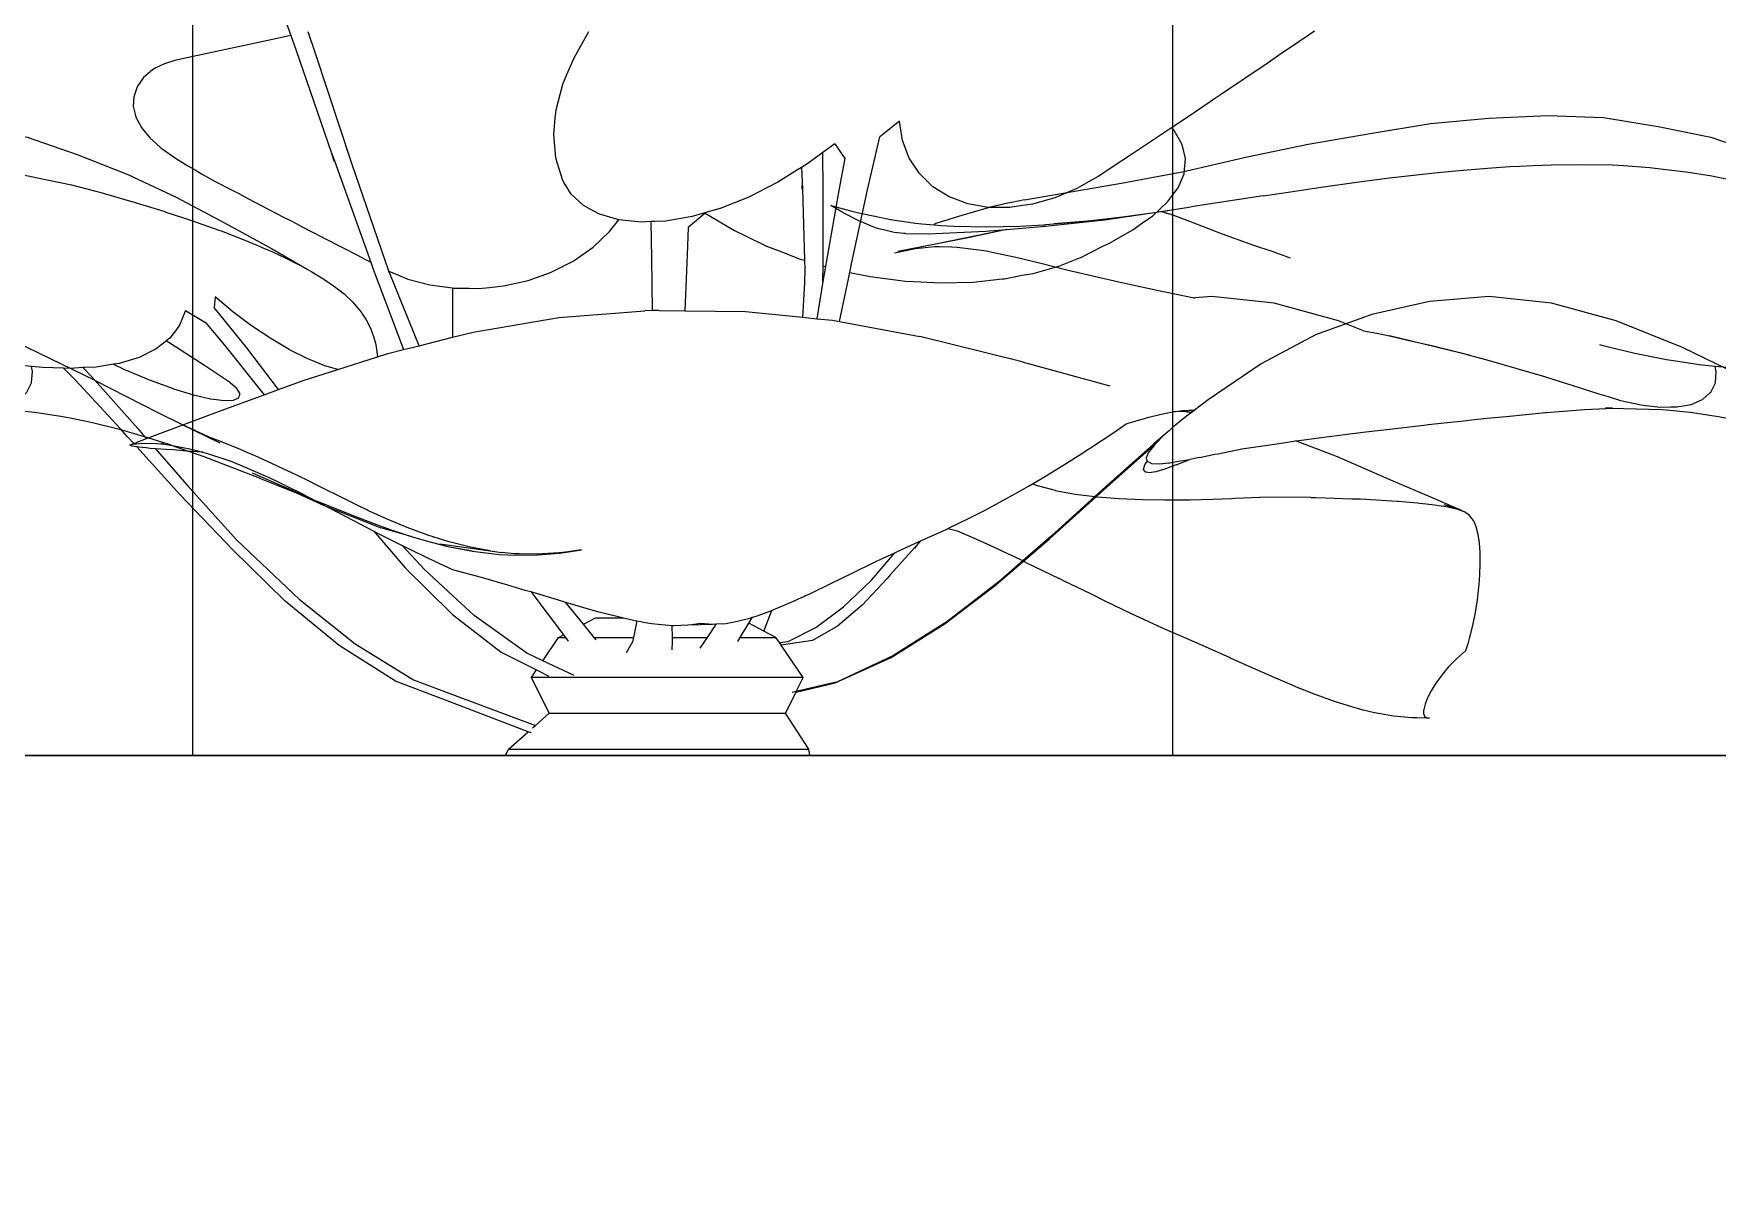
# Model space of a CAD drawing. Header units: inches. Extents: x 249 to 1192, y -18 to 440.
# Drawn here: x 628.081 to 628.596, y 185.73 to 186.083 of the extents above; entities that cross this region are included whole.
import ezdxf

# ---------------------------------------------------------------- set-up
doc = ezdxf.new("R2010")
doc.units = ezdxf.units.IN
doc.header["$MEASUREMENT"] = 0
for name, color, linetype, lineweight in [('BALOK', 3, 'Continuous', 20), ('DINDING', 6, 'Continuous', 0), ('VEGETASI', 60, 'Continuous', 0)]:
    doc.layers.add(name, color=color, linetype=linetype, lineweight=lineweight)
doc.layers.add('KOLOM', color=5, linetype='Continuous')

# ---------------------------------------------------------------- blocks, each defined once
blk = doc.blocks.new('tanaman')
for p, q in [((585.52154, 360.07924), (585.5113, 360.05032)), ((585.19809, 360.05162), (585.20513, 360.04684)), ((585.42461, 360.04355), (585.42006, 360.05159)), ((585.50374, 360.04479), (585.50598, 360.05149)), ((585.5113, 360.05032), (585.50968, 360.04575)), ((585.5113, 360.05032), (585.51686, 360.04908)), ((585.51686, 360.04908), (585.54546, 360.043)), ((585.20513, 360.04684), (585.20839, 360.04468)), ((585.20839, 360.04468), (585.21228, 360.04201)), ((585.42685, 360.03837), (585.42461, 360.04355)), ((585.49266, 360.01114), (585.50374, 360.04479)), ((585.50968, 360.04575), (585.49891, 360.01469)), ((585.21228, 360.04201), (585.22684, 360.03219)), ((585.42803, 360.03543), (585.42685, 360.03837)), ((585.54546, 360.043), (585.54676, 360.04269)), ((585.54676, 360.04269), (585.54992, 360.0417)), ((585.54992, 360.0417), (585.55255, 360.04044)), ((585.55255, 360.04044), (585.55356, 360.03986)), ((585.55356, 360.03986), (585.55636, 360.03748)), ((585.43011, 360.02757), (585.42803, 360.03543)), ((585.55636, 360.03748), (585.55819, 360.03479)), ((585.55819, 360.03479), (585.5583, 360.03461)), ((585.5583, 360.03461), (585.55935, 360.03157)), ((585.22684, 360.03219), (585.22929, 360.03058)), ((585.22929, 360.03058), (585.23002, 360.03009)), ((585.23002, 360.03009), (585.23423, 360.02722)), ((585.55945, 360.02834), (585.55893, 360.0263)), ((585.55935, 360.03157), (585.55949, 360.02847)), ((585.55949, 360.02847), (585.55945, 360.02834)), ((585.23423, 360.02722), (585.24168, 360.02222)), ((585.32415, 360.01826), (585.32507, 360.02412)), ((585.32507, 360.02412), (585.33103, 360.01935)), ((585.4304, 360.025), (585.43011, 360.02757)), ((585.43052, 360.02383), (585.4304, 360.025)), ((585.43084, 360.02004), (585.43052, 360.02383)), ((585.5587, 360.02534), (585.55701, 360.02219)), ((585.55893, 360.0263), (585.5587, 360.02534)), ((585.62479, 360.0252), (585.60808, 360.02251)), ((585.64188, 360.02582), (585.62479, 360.0252)), ((585.65988, 360.025), (585.64188, 360.02582)), ((585.67776, 360.02346), (585.65988, 360.025)), ((585.69622, 360.02034), (585.67776, 360.02346)), ((585.23856, 360.01694), (585.24101, 360.02125)), ((585.24101, 360.02125), (585.24112, 360.02138)), ((585.24112, 360.02138), (585.24182, 360.02212)), ((585.24168, 360.02222), (585.24182, 360.02212)), ((585.24182, 360.02212), (585.24918, 360.01721)), ((585.32209, 360.01285), (585.32415, 360.01826)), ((585.3349, 360.00307), (585.33103, 360.01935)), ((585.4302, 360.01289), (585.43084, 360.02004)), ((585.55442, 360.01904), (585.55237, 360.01724)), ((585.55677, 360.02191), (585.55442, 360.01904)), ((585.55701, 360.02219), (585.55677, 360.02191)), ((585.59197, 360.01924), (585.57662, 360.01391)), ((585.60808, 360.02251), (585.59197, 360.01924)), ((585.71513, 360.01705), (585.69622, 360.02034)), ((585.23753, 360.01257), (585.23765, 360.01313)), ((585.23793, 360.00817), (585.23753, 360.01257)), ((585.23765, 360.01313), (585.23804, 360.01486)), ((585.23804, 360.01486), (585.23856, 360.01694)), ((585.24918, 360.01721), (585.25381, 360.01418)), ((585.25381, 360.01418), (585.25673, 360.01221)), ((585.31895, 360.00807), (585.32209, 360.01285)), ((585.34485, 360.01723), (585.34177, 360.01268)), ((585.34177, 360.01268), (585.34354, 360.00353)), ((585.34485, 360.01723), (585.34856, 360.01451)), ((585.34837, 360.00301), (585.34856, 360.01451)), ((585.34856, 360.01451), (585.35344, 360.01094)), ((585.42978, 360.01143), (585.4302, 360.01289)), ((585.49891, 360.01469), (585.49796, 360.01196)), ((585.49891, 360.01469), (585.49816, 360.01199)), ((585.54659, 360.01281), (585.54279, 360.01045)), ((585.55033, 360.0155), (585.54659, 360.01281)), ((585.55094, 360.01591), (585.55033, 360.0155)), ((585.55237, 360.01724), (585.55094, 360.01591)), ((585.57662, 360.01391), (585.56114, 360.00784)), ((585.73386, 360.0132), (585.71513, 360.01705)), ((585.75319, 360.00877), (585.73386, 360.0132)), ((585.238, 360.00801), (585.23793, 360.00817)), ((585.23977, 360.00377), (585.238, 360.00801)), ((585.25673, 360.01221), (585.26433, 360.00724)), ((585.31483, 360.00406), (585.31895, 360.00807)), ((585.35344, 360.01094), (585.35502, 360.00997)), ((585.35502, 360.00997), (585.35482, 360.0057)), ((585.35502, 360.00997), (585.3563, 360.00919)), ((585.3563, 360.00919), (585.36224, 360.00546)), ((585.42807, 360.00597), (585.42978, 360.01143)), ((585.48126, 359.9782), (585.49266, 360.01114)), ((585.49796, 360.01196), (585.4877, 359.98353)), ((585.49816, 360.01199), (585.49796, 360.01196)), ((585.53866, 360.00804), (585.53422, 360.00559)), ((585.54024, 360.00899), (585.53866, 360.00804)), ((585.54279, 360.01045), (585.54024, 360.00899)), ((585.56114, 360.00784), (585.54639, 360.00087)), ((585.59169, 360.00736), (585.58874, 360.00681)), ((585.59953, 360.00858), (585.59169, 360.00736)), ((585.60738, 360.00957), (585.59953, 360.00858)), ((585.61067, 360.0099), (585.60738, 360.00957)), ((585.61872, 360.01057), (585.61067, 360.0099)), ((585.62209, 360.01076), (585.61872, 360.01057)), ((585.63138, 360.01089), (585.62209, 360.01076)), ((585.64087, 360.01075), (585.63138, 360.01089)), ((585.64633, 360.01057), (585.64087, 360.01075)), ((585.65053, 360.01037), (585.64633, 360.01057)), ((585.65348, 360.01021), (585.65053, 360.01037)), ((585.66032, 360.00975), (585.65348, 360.01021)), ((585.67024, 360.00893), (585.66032, 360.00975)), ((585.67746, 360.00822), (585.67024, 360.00893)), ((585.68024, 360.00792), (585.67746, 360.00822)), ((585.69031, 360.00675), (585.68024, 360.00792)), ((585.77178, 360.00528), (585.75319, 360.00877)), ((585.24185, 360.00103), (585.23977, 360.00377)), ((585.26433, 360.00724), (585.26704, 360.0057)), ((585.26704, 360.0057), (585.27076, 360.00355)), ((585.27076, 360.00355), (585.27751, 360.00067)), ((585.30985, 360.00095), (585.31483, 360.00406)), ((585.33971, 359.9805), (585.3349, 360.00307)), ((585.34354, 360.00353), (585.3475, 359.98093)), ((585.34845, 359.97989), (585.34837, 360.00301)), ((585.35473, 360.00336), (585.35411, 359.98155)), ((585.35482, 360.0057), (585.35473, 360.00336)), ((585.35497, 360.00338), (585.35473, 360.00336)), ((585.35482, 360.0057), (585.35497, 360.00338)), ((585.36224, 360.00546), (585.36561, 360.00377)), ((585.36561, 360.00377), (585.37112, 360.00092)), ((585.42551, 360.00176), (585.42767, 360.0053)), ((585.42767, 360.0053), (585.42807, 360.00597)), ((585.52947, 360.0031), (585.52717, 360.00196)), ((585.53422, 360.00559), (585.52947, 360.0031)), ((585.57836, 360.00461), (585.56899, 360.00216)), ((585.58874, 360.00681), (585.57836, 360.00461)), ((585.69412, 360.00627), (585.69031, 360.00675)), ((585.70041, 360.00544), (585.69412, 360.00627)), ((585.71051, 360.00403), (585.70041, 360.00544)), ((585.71392, 360.00353), (585.71051, 360.00403)), ((585.72058, 360.00254), (585.71392, 360.00353)), ((585.72893, 360.00127), (585.72058, 360.00254)), ((585.80199, 360.00003), (585.77178, 360.00528)), ((585.24302, 359.9994), (585.24185, 360.00103)), ((585.24766, 359.99509), (585.24302, 359.9994)), ((585.27751, 360.00067), (585.28441, 359.99869)), ((585.28441, 359.99869), (585.28872, 359.99808)), ((585.28872, 359.99808), (585.29127, 359.9977)), ((585.29127, 359.9977), (585.29415, 359.99772)), ((585.29415, 359.99772), (585.29791, 359.99773)), ((585.29791, 359.99773), (585.30416, 359.99882)), ((585.30416, 359.99882), (585.30929, 360.00074)), ((585.30929, 360.00074), (585.30985, 360.00095)), ((585.37112, 360.00092), (585.37991, 359.9974)), ((585.37991, 359.9974), (585.38002, 359.99737)), ((585.38002, 359.99737), (585.38845, 359.99493)), ((585.41685, 359.99567), (585.41992, 359.99734)), ((585.41992, 359.99734), (585.42174, 359.9983)), ((585.42174, 359.9983), (585.42551, 360.00176)), ((585.52442, 360.00048), (585.51348, 359.99478)), ((585.52717, 360.00196), (585.52442, 360.00048)), ((585.54639, 360.00087), (585.53157, 359.99305)), ((585.55893, 359.99925), (585.54988, 359.99645)), ((585.56843, 360.002), (585.55893, 359.99925)), ((585.56899, 360.00216), (585.56843, 360.002)), ((585.72893, 360.00127), (585.75095, 359.99788)), ((585.75702, 359.99697), (585.75095, 359.99788)), ((585.80199, 360.00003), (585.80588, 359.99929)), ((585.80588, 359.99929), (585.80706, 359.99904)), ((585.80706, 359.99904), (585.81196, 359.99787)), ((585.81196, 359.99787), (585.81667, 359.99658)), ((585.86123, 359.99835), (585.8548, 359.99661)), ((585.85823, 359.99659), (585.86123, 359.99835)), ((585.24974, 359.9937), (585.24766, 359.99509)), ((585.25068, 359.99305), (585.24974, 359.9937)), ((585.25366, 359.99087), (585.25068, 359.99305)), ((585.38456, 359.99602), (585.37551, 359.99063)), ((585.38456, 359.99602), (585.38975, 359.99164)), ((585.38845, 359.99493), (585.39658, 359.99355)), ((585.39658, 359.99355), (585.39996, 359.99343)), ((585.39996, 359.99343), (585.40103, 359.99338)), ((585.40085, 359.98221), (585.40103, 359.99338)), ((585.40103, 359.99338), (585.40413, 359.99323)), ((585.40413, 359.99323), (585.41093, 359.99396)), ((585.41093, 359.99396), (585.41096, 359.99397)), ((585.41096, 359.99397), (585.41643, 359.99556)), ((585.41376, 359.99033), (585.41096, 359.99397)), ((585.41643, 359.99556), (585.41685, 359.99567)), ((585.51096, 359.99351), (585.50761, 359.99172)), ((585.51155, 359.99381), (585.51096, 359.99351)), ((585.51348, 359.99478), (585.51155, 359.99381)), ((585.53157, 359.99305), (585.51716, 359.98515)), ((585.54132, 359.99362), (585.53331, 359.99077)), ((585.54385, 359.99449), (585.54132, 359.99362)), ((585.5495, 359.99633), (585.54385, 359.99449)), ((585.54988, 359.99645), (585.5495, 359.99633)), ((585.74273, 359.99009), (585.75222, 359.9937)), ((585.75222, 359.9937), (585.75712, 359.99553)), ((585.75862, 359.99602), (585.75684, 359.99564)), ((585.75712, 359.99553), (585.75684, 359.99564)), ((585.76095, 359.9964), (585.75702, 359.99697)), ((585.75923, 359.99662), (585.75702, 359.99697)), ((585.75712, 359.99553), (585.75862, 359.99602)), ((585.75862, 359.99602), (585.76018, 359.99648)), ((585.76018, 359.99648), (585.75923, 359.99662)), ((585.77751, 359.99398), (585.76018, 359.99648)), ((585.76145, 359.99633), (585.76095, 359.9964)), ((585.77197, 359.99489), (585.76145, 359.99633)), ((585.78249, 359.99365), (585.77197, 359.99489)), ((585.79555, 359.992), (585.77751, 359.99398)), ((585.77751, 359.99398), (585.79295, 359.99267)), ((585.79295, 359.99267), (585.78249, 359.99365)), ((585.79547, 359.99248), (585.79295, 359.99267)), ((585.79578, 359.99244), (585.79547, 359.99248)), ((585.79611, 359.99244), (585.79547, 359.99248)), ((585.80747, 359.99101), (585.79555, 359.992)), ((585.79611, 359.99244), (585.79578, 359.99244)), ((585.80331, 359.99202), (585.79611, 359.99244)), ((585.81353, 359.99178), (585.80331, 359.99202)), ((585.82357, 359.99199), (585.81353, 359.99178)), ((585.81667, 359.99658), (585.81697, 359.9965)), ((585.81697, 359.9965), (585.82116, 359.99525)), ((585.82116, 359.99525), (585.82483, 359.99412)), ((585.82761, 359.99224), (585.82357, 359.99199)), ((585.82483, 359.99412), (585.82541, 359.99394)), ((585.82541, 359.99394), (585.82711, 359.99341)), ((585.82711, 359.99341), (585.82938, 359.99272)), ((585.82956, 359.9924), (585.82761, 359.99224)), ((585.82938, 359.99272), (585.82956, 359.9924)), ((585.83338, 359.99273), (585.82956, 359.9924)), ((585.83534, 359.99295), (585.83338, 359.99273)), ((585.84294, 359.99404), (585.83534, 359.99295)), ((585.84775, 359.99503), (585.84294, 359.99404)), ((585.8475, 359.99153), (585.84877, 359.99199)), ((585.84775, 359.99503), (585.84766, 359.99509)), ((585.85222, 359.99595), (585.84775, 359.99503)), ((585.84877, 359.99199), (585.85089, 359.99289)), ((585.85089, 359.99289), (585.85266, 359.99364)), ((585.8548, 359.99661), (585.85222, 359.99595)), ((585.85266, 359.99364), (585.85681, 359.9958)), ((585.85681, 359.9958), (585.85823, 359.99659)), ((585.26098, 359.98674), (585.25366, 359.99087)), ((585.37235, 359.98914), (585.36575, 359.98591)), ((585.37551, 359.99063), (585.37235, 359.98914)), ((585.38975, 359.99164), (585.39007, 359.98323)), ((585.4188, 359.98557), (585.41376, 359.99033)), ((585.50148, 359.98852), (585.4951, 359.98522)), ((585.50761, 359.99172), (585.50148, 359.98852)), ((585.52589, 359.98792), (585.52189, 359.9863)), ((585.53262, 359.99052), (585.52589, 359.98792)), ((585.53331, 359.99077), (585.53262, 359.99052)), ((585.73183, 359.98609), (585.74246, 359.98998)), ((585.74246, 359.98998), (585.74273, 359.99009)), ((585.80747, 359.99101), (585.80925, 359.9906)), ((585.81381, 359.99048), (585.80747, 359.99101)), ((585.80925, 359.9906), (585.82922, 359.98644)), ((585.80925, 359.9906), (585.81867, 359.98848)), ((585.83141, 359.9897), (585.81381, 359.99048)), ((585.81867, 359.98848), (585.82922, 359.98644)), ((585.83833, 359.98976), (585.83141, 359.9897)), ((585.83833, 359.98976), (585.83883, 359.98978)), ((585.83883, 359.98978), (585.84182, 359.99011)), ((585.84182, 359.99011), (585.84514, 359.99083)), ((585.84514, 359.99083), (585.84607, 359.99108)), ((585.84607, 359.99108), (585.8475, 359.99153)), ((585.26286, 359.9859), (585.26098, 359.98674)), ((585.26959, 359.98246), (585.26286, 359.9859)), ((585.2707, 359.98205), (585.26959, 359.98246)), ((585.27635, 359.97975), (585.2707, 359.98205)), ((585.35546, 359.98195), (585.35411, 359.98155)), ((585.36187, 359.98444), (585.35546, 359.98195)), ((585.36575, 359.98591), (585.36187, 359.98444)), ((585.39007, 359.98323), (585.39075, 359.96614)), ((585.40067, 359.96618), (585.40085, 359.98221)), ((585.42457, 359.98154), (585.4188, 359.98557)), ((585.4877, 359.98353), (585.4868, 359.98097)), ((585.48847, 359.98182), (585.4868, 359.98097)), ((585.49105, 359.98318), (585.48847, 359.98182)), ((585.4951, 359.98522), (585.49105, 359.98318)), ((585.51716, 359.98515), (585.50631, 359.97884)), ((585.51299, 359.98229), (585.50875, 359.98016)), ((585.51824, 359.98472), (585.51299, 359.98229)), ((585.5191, 359.98509), (585.51824, 359.98472)), ((585.52189, 359.9863), (585.5191, 359.98509)), ((585.72056, 359.98223), (585.72174, 359.98266)), ((585.72174, 359.98266), (585.72614, 359.98421)), ((585.72614, 359.98421), (585.73183, 359.98609)), ((585.80466, 359.98254), (585.79737, 359.98075)), ((585.81181, 359.98404), (585.80466, 359.98254)), ((585.8136, 359.9844), (585.81181, 359.98404)), ((585.81836, 359.98509), (585.8136, 359.9844)), ((585.82252, 359.98556), (585.81836, 359.98509)), ((585.82427, 359.98566), (585.82252, 359.98556)), ((585.82795, 359.9858), (585.82427, 359.98566)), ((585.82951, 359.98577), (585.82795, 359.9858)), ((585.82922, 359.98644), (585.84073, 359.98422)), ((585.83526, 359.98513), (585.82951, 359.98577)), ((585.84073, 359.98422), (585.83526, 359.98513)), ((585.84173, 359.98383), (585.83526, 359.98513)), ((585.28418, 359.97754), (585.27635, 359.97975)), ((585.28749, 359.97697), (585.28418, 359.97754)), ((585.29295, 359.97589), (585.28749, 359.97697)), ((585.334, 359.97656), (585.32321, 359.97518)), ((585.34026, 359.97787), (585.334, 359.97656)), ((585.34026, 359.97787), (585.33971, 359.9805)), ((585.34338, 359.96279), (585.34026, 359.97787)), ((585.3475, 359.98093), (585.34771, 359.97967)), ((585.34845, 359.97989), (585.34771, 359.97967)), ((585.34771, 359.97967), (585.34847, 359.97511)), ((585.34847, 359.97511), (585.34845, 359.97989)), ((585.35411, 359.98155), (585.35403, 359.97878)), ((585.35403, 359.97878), (585.35413, 359.97469)), ((585.42474, 359.98142), (585.42457, 359.98154)), ((585.43141, 359.978), (585.42474, 359.98142)), ((585.43213, 359.97775), (585.43141, 359.978)), ((585.43862, 359.97541), (585.43213, 359.97775)), ((585.47201, 359.95543), (585.48101, 359.97748)), ((585.47906, 359.97731), (585.47553, 359.97583)), ((585.48606, 359.97886), (585.47676, 359.95423)), ((585.48126, 359.9782), (585.47906, 359.97731)), ((585.48101, 359.97748), (585.48126, 359.9782)), ((585.4868, 359.98097), (585.48606, 359.97886)), ((585.50482, 359.97799), (585.5012, 359.9758)), ((585.50631, 359.97884), (585.50482, 359.97799)), ((585.50875, 359.98016), (585.50631, 359.97884)), ((585.77972, 359.97647), (585.77931, 359.97638)), ((585.78862, 359.97857), (585.77972, 359.97647)), ((585.79694, 359.98063), (585.78862, 359.97857)), ((585.79737, 359.98075), (585.79694, 359.98063)), ((585.29364, 359.97584), (585.29295, 359.97589)), ((585.3025, 359.97491), (585.29364, 359.97584)), ((585.31265, 359.97465), (585.3025, 359.97491)), ((585.3185, 359.97498), (585.31265, 359.97465)), ((585.32321, 359.97518), (585.3185, 359.97498)), ((585.34847, 359.97511), (585.35039, 359.96369)), ((585.35413, 359.97469), (585.35473, 359.96414)), ((585.44618, 359.97371), (585.43862, 359.97541)), ((585.45054, 359.97327), (585.44618, 359.97371)), ((585.45386, 359.97292), (585.45054, 359.97327)), ((585.45668, 359.97298), (585.45386, 359.97292)), ((585.46145, 359.97304), (585.45668, 359.97298)), ((585.46177, 359.97308), (585.46145, 359.97304)), ((585.46874, 359.97403), (585.46177, 359.97308)), ((585.46177, 359.97308), (585.46177, 359.95802)), ((585.47553, 359.97583), (585.46874, 359.97403)), ((585.49656, 359.97255), (585.49497, 359.97125)), ((585.49791, 359.97357), (585.49656, 359.97255)), ((585.5012, 359.9758), (585.49791, 359.97357)), ((585.75946, 359.97204), (585.7501, 359.97009)), ((585.76041, 359.97222), (585.75946, 359.97204)), ((585.7703, 359.97435), (585.76041, 359.97222)), ((585.77309, 359.97501), (585.7703, 359.97435)), ((585.77931, 359.97638), (585.77309, 359.97501)), ((585.10585, 359.96305), (585.12561, 359.96843)), ((585.12561, 359.96843), (585.14464, 359.97049)), ((585.14464, 359.97049), (585.16289, 359.96898)), ((585.16289, 359.96898), (585.18058, 359.96495)), ((585.39863, 359.96623), (585.39075, 359.96614)), ((585.39863, 359.96623), (585.40067, 359.96618)), ((585.40067, 359.96618), (585.403, 359.96612)), ((585.4902, 359.96624), (585.48959, 359.96539)), ((585.4924, 359.9688), (585.4902, 359.96624)), ((585.49497, 359.97125), (585.4924, 359.9688)), ((585.52475, 359.95475), (585.53477, 359.96709)), ((585.529, 359.96583), (585.53446, 359.97038)), ((585.53446, 359.97038), (585.53477, 359.96709)), ((585.54354, 359.96615), (585.5374, 359.96253)), ((585.54354, 359.96615), (585.54533, 359.96167)), ((585.70585, 359.96305), (585.72561, 359.96843)), ((585.72561, 359.96843), (585.74464, 359.97049)), ((585.74464, 359.97049), (585.74989, 359.97005)), ((585.7501, 359.97009), (585.74989, 359.97005)), ((585.08549, 359.95492), (585.10585, 359.96305)), ((585.18058, 359.96495), (585.19779, 359.95871)), ((585.34338, 359.96279), (585.31882, 359.95823)), ((585.34556, 359.96319), (585.34338, 359.96279)), ((585.35039, 359.96369), (585.34556, 359.96319)), ((585.35473, 359.96414), (585.35039, 359.96369)), ((585.37217, 359.96593), (585.35473, 359.96414)), ((585.39075, 359.96614), (585.37217, 359.96593)), ((585.42933, 359.96407), (585.403, 359.96612)), ((585.45552, 359.95961), (585.42933, 359.96407)), ((585.48837, 359.96357), (585.48692, 359.96081)), ((585.48941, 359.96513), (585.48837, 359.96357)), ((585.48959, 359.96539), (585.48941, 359.96513)), ((585.51744, 359.95761), (585.52328, 359.96153)), ((585.52328, 359.96153), (585.529, 359.96583)), ((585.5374, 359.96253), (585.53155, 359.95556)), ((585.54533, 359.96167), (585.54628, 359.96042)), ((585.69826, 359.96002), (585.70585, 359.96305)), ((585.19779, 359.95871), (585.21444, 359.94992)), ((585.28755, 359.9505), (585.31882, 359.95823)), ((585.46177, 359.95802), (585.45552, 359.95961)), ((585.47201, 359.95543), (585.46177, 359.95802)), ((585.4854, 359.95622), (585.48513, 359.95505)), ((585.48584, 359.95797), (585.4854, 359.95622)), ((585.48692, 359.96081), (585.48584, 359.95797)), ((585.51181, 359.9543), (585.51744, 359.95761)), ((585.53773, 359.94939), (585.54943, 359.95686)), ((585.54628, 359.96042), (585.54832, 359.95774)), ((585.54832, 359.95774), (585.54943, 359.95686)), ((585.54943, 359.95686), (585.54987, 359.95652)), ((585.54987, 359.95652), (585.55244, 359.95445)), ((585.66552, 359.95247), (585.69027, 359.9584)), ((585.68556, 359.95735), (585.67694, 359.95534)), ((585.69027, 359.9584), (585.68556, 359.95735)), ((585.6942, 359.95921), (585.69027, 359.9584)), ((585.69826, 359.96002), (585.6942, 359.95921)), ((585.06469, 359.9448), (585.08549, 359.95492)), ((585.47676, 359.95423), (585.47201, 359.95543)), ((585.48158, 359.95301), (585.47676, 359.95423)), ((585.48481, 359.95198), (585.48158, 359.95301)), ((585.48513, 359.95505), (585.48479, 359.95209)), ((585.48479, 359.95209), (585.48481, 359.95198)), ((585.49687, 359.94813), (585.48481, 359.95198)), ((585.50087, 359.9493), (585.50556, 359.9512)), ((585.50556, 359.9512), (585.50608, 359.9514)), ((585.50608, 359.9514), (585.51165, 359.9542)), ((585.51165, 359.9542), (585.51181, 359.9543)), ((585.51505, 359.94201), (585.52475, 359.95475)), ((585.53155, 359.95556), (585.51946, 359.94041)), ((585.55244, 359.95445), (585.55764, 359.95186)), ((585.55764, 359.95186), (585.55772, 359.95184)), ((585.55772, 359.95184), (585.56382, 359.95001)), ((585.60203, 359.95058), (585.60559, 359.95108)), ((585.60559, 359.95108), (585.6152, 359.95302)), ((585.6152, 359.95302), (585.62329, 359.95501)), ((585.62329, 359.95501), (585.62489, 359.95538)), ((585.62489, 359.95538), (585.62592, 359.95565)), ((585.65979, 359.9509), (585.65129, 359.94849)), ((585.66467, 359.95225), (585.65979, 359.9509)), ((585.66552, 359.95247), (585.66467, 359.95225)), ((585.66834, 359.95319), (585.66552, 359.95247)), ((585.67694, 359.95534), (585.66834, 359.95319)), ((585.21444, 359.94992), (585.23061, 359.9389)), ((585.28755, 359.9505), (585.26067, 359.94311)), ((585.49687, 359.94813), (585.50087, 359.9493)), ((585.50755, 359.94473), (585.49687, 359.94813)), ((585.53007, 359.9443), (585.53773, 359.94939)), ((585.55923, 359.94696), (585.55435, 359.94489)), ((585.57221, 359.94587), (585.55814, 359.93006)), ((585.5622, 359.94816), (585.55923, 359.94696)), ((585.56557, 359.94973), (585.5622, 359.94816)), ((585.56382, 359.95001), (585.56557, 359.94973)), ((585.56557, 359.94973), (585.57088, 359.94889)), ((585.57088, 359.94889), (585.57436, 359.94874)), ((585.57487, 359.94871), (585.57221, 359.94587)), ((585.57436, 359.94874), (585.57487, 359.94871)), ((585.57487, 359.94871), (585.57871, 359.94848)), ((585.57728, 359.94496), (585.58081, 359.94855)), ((585.57871, 359.94848), (585.58081, 359.94855)), ((585.58081, 359.94855), (585.58719, 359.94875)), ((585.58719, 359.94875), (585.59061, 359.94909)), ((585.5903, 359.94757), (585.59061, 359.94909)), ((585.5906, 359.94417), (585.5903, 359.94757)), ((585.59061, 359.94909), (585.59555, 359.94958)), ((585.59555, 359.94958), (585.5962, 359.94964)), ((585.5962, 359.94964), (585.60203, 359.95058)), ((585.64286, 359.94597), (585.63774, 359.9444)), ((585.65129, 359.94849), (585.64286, 359.94597)), ((585.06469, 359.9448), (585.04555, 359.93495)), ((585.51505, 359.94201), (585.50755, 359.94473)), ((585.51946, 359.94041), (585.51505, 359.94201)), ((585.53345, 359.93533), (585.51946, 359.94041)), ((585.52683, 359.94065), (585.5278, 359.94229)), ((585.52696, 359.94025), (585.52683, 359.94065)), ((585.5278, 359.94229), (585.52969, 359.944)), ((585.52969, 359.944), (585.53007, 359.9443)), ((585.54719, 359.94227), (585.54106, 359.94039)), ((585.54726, 359.94229), (585.54719, 359.94227)), ((585.55435, 359.94489), (585.54726, 359.94229)), ((585.56354, 359.93006), (585.57728, 359.94496)), ((585.5906, 359.94408), (585.5906, 359.94417)), ((585.59201, 359.94117), (585.5906, 359.94408)), ((585.59226, 359.94095), (585.59201, 359.94117)), ((585.59449, 359.93894), (585.59226, 359.94095)), ((585.62622, 359.94065), (585.62343, 359.93985)), ((585.63449, 359.94335), (585.62622, 359.94065)), ((585.63774, 359.9444), (585.63449, 359.94335)), ((585.09055, 359.93578), (585.08315, 359.93504)), ((585.09172, 359.93585), (585.09055, 359.93578)), ((585.10353, 359.93625), (585.09172, 359.93585)), ((585.10693, 359.93628), (585.10353, 359.93625)), ((585.10693, 359.93628), (585.10897, 359.93636)), ((585.10892, 359.93625), (585.10693, 359.93628)), ((585.10892, 359.93625), (585.10693, 359.93628)), ((585.10892, 359.93625), (585.10693, 359.93628)), ((585.10892, 359.93625), (585.10693, 359.93628)), ((585.10892, 359.93625), (585.10693, 359.93628)), ((585.10892, 359.93625), (585.10897, 359.93636)), ((585.11546, 359.93593), (585.10892, 359.93625)), ((585.1271, 359.93498), (585.11546, 359.93593)), ((585.23061, 359.9389), (585.23488, 359.93564)), ((585.23475, 359.93561), (585.23478, 359.93561)), ((585.23488, 359.93564), (585.23478, 359.93561)), ((585.23478, 359.93561), (585.23494, 359.9356)), ((585.23506, 359.93568), (585.23488, 359.93564)), ((585.23494, 359.9356), (585.23587, 359.93489)), ((585.23494, 359.9356), (585.23518, 359.93558)), ((585.23629, 359.93572), (585.23506, 359.93568)), ((585.23518, 359.93558), (585.23536, 359.93552)), ((585.23536, 359.93552), (585.2369, 359.9354)), ((585.23587, 359.93489), (585.23818, 359.93533)), ((585.23642, 359.93573), (585.23629, 359.93572)), ((585.23844, 359.93564), (585.23642, 359.93573)), ((585.2369, 359.9354), (585.23713, 359.9354)), ((585.23713, 359.9354), (585.23818, 359.93533)), ((585.23818, 359.93533), (585.23936, 359.93526)), ((585.24133, 359.93519), (585.23844, 359.93564)), ((585.23936, 359.93526), (585.24133, 359.93519)), ((585.52719, 359.93946), (585.52696, 359.94025)), ((585.5273, 359.93943), (585.52719, 359.93946)), ((585.52884, 359.93878), (585.5273, 359.93943)), ((585.53175, 359.93867), (585.52884, 359.93878)), ((585.53401, 359.93899), (585.53175, 359.93867)), ((585.54733, 359.93006), (585.53345, 359.93533)), ((585.53585, 359.93919), (585.53401, 359.93899)), ((585.54106, 359.94039), (585.53585, 359.93919)), ((585.59796, 359.93743), (585.59449, 359.93894)), ((585.60044, 359.93701), (585.59796, 359.93743)), ((585.60233, 359.93667), (585.60044, 359.93701)), ((585.60425, 359.93667), (585.60233, 359.93667)), ((585.60749, 359.93665), (585.60425, 359.93667)), ((585.61177, 359.93716), (585.60749, 359.93665)), ((585.6133, 359.93734), (585.61177, 359.93716)), ((585.6196, 359.9387), (585.6133, 359.93734)), ((585.62343, 359.93985), (585.6196, 359.9387)), ((585.0383, 359.93142), (585.02654, 359.92569)), ((585.0383, 359.93142), (585.02897, 359.9271)), ((585.04555, 359.93495), (585.0383, 359.93142)), ((585.06591, 359.93199), (585.05727, 359.92983)), ((585.07187, 359.93325), (585.06591, 359.93199)), ((585.07454, 359.93374), (585.07187, 359.93325)), ((585.08315, 359.93504), (585.07454, 359.93374)), ((585.12743, 359.93494), (585.1271, 359.93498)), ((585.13945, 359.93378), (585.12743, 359.93494)), ((585.1454, 359.93324), (585.13945, 359.93378)), ((585.15002, 359.93272), (585.1454, 359.93324)), ((585.15146, 359.93255), (585.15002, 359.93272)), ((585.16336, 359.93126), (585.15146, 359.93255)), ((585.16381, 359.93122), (585.16336, 359.93126)), ((585.17507, 359.92991), (585.16381, 359.93122)), ((585.23587, 359.93489), (585.23728, 359.93382)), ((585.23728, 359.93382), (585.2415, 359.93038)), ((585.24133, 359.93519), (585.24147, 359.9352)), ((585.24255, 359.93503), (585.24147, 359.9352)), ((585.2415, 359.93038), (585.2426, 359.92941)), ((585.24538, 359.93435), (585.24255, 359.93503)), ((585.24873, 359.93354), (585.24538, 359.93435)), ((585.25012, 359.93311), (585.24873, 359.93354)), ((585.25405, 359.93202), (585.25012, 359.93311)), ((585.25568, 359.93148), (585.25405, 359.93202)), ((585.25876, 359.92937), (585.25568, 359.93148)), ((585.02098, 359.92392), (585.02734, 359.92648)), ((585.02734, 359.92648), (585.02897, 359.9271)), ((585.02897, 359.9271), (585.02839, 359.92683)), ((585.04219, 359.92525), (585.04002, 359.92451)), ((585.04864, 359.92732), (585.04219, 359.92525)), ((585.0528, 359.92858), (585.04864, 359.92732)), ((585.05727, 359.92983), (585.0528, 359.92858)), ((585.18244, 359.92909), (585.17507, 359.92991)), ((585.1865, 359.92852), (585.18244, 359.92909)), ((585.19755, 359.92709), (585.1865, 359.92852)), ((585.19104, 359.92144), (585.20386, 359.92629)), ((585.20125, 359.92665), (585.19755, 359.92709)), ((585.20291, 359.92643), (585.20125, 359.92665)), ((585.20386, 359.92629), (585.20291, 359.92643)), ((585.20815, 359.92563), (585.20386, 359.92629)), ((585.2203, 359.92383), (585.20815, 359.92563)), ((585.2426, 359.92941), (585.24358, 359.92851)), ((585.24358, 359.92851), (585.24734, 359.92534)), ((585.24358, 359.92851), (585.24489, 359.92732)), ((585.24489, 359.92732), (585.24584, 359.92636)), ((585.24584, 359.92636), (585.24635, 359.92582)), ((585.24635, 359.92582), (585.24768, 359.92475)), ((585.24635, 359.92582), (585.24694, 359.9252)), ((585.24781, 359.92448), (585.24694, 359.9252)), ((585.24694, 359.9252), (585.24739, 359.92472)), ((585.24734, 359.92534), (585.26309, 359.9113)), ((585.26225, 359.92702), (585.25876, 359.92937)), ((585.26445, 359.92559), (585.26225, 359.92702)), ((585.26614, 359.92444), (585.26445, 359.92559)), ((585.54865, 359.92506), (585.54215, 359.92385)), ((585.55543, 359.92698), (585.54733, 359.93006)), ((585.5501, 359.92532), (585.54865, 359.92506)), ((585.5501, 359.92532), (585.55059, 359.92556)), ((585.55095, 359.92544), (585.5501, 359.92532)), ((585.55095, 359.92544), (585.55059, 359.92556)), ((585.55376, 359.92558), (585.55095, 359.92544)), ((585.55734, 359.9255), (585.55376, 359.92558)), ((585.55666, 359.92839), (585.55543, 359.92698)), ((585.55934, 359.92548), (585.55543, 359.92698)), ((585.55814, 359.93006), (585.55666, 359.92839)), ((585.55744, 359.92549), (585.55734, 359.9255)), ((585.55969, 359.92526), (585.55744, 359.92549)), ((585.55934, 359.92548), (585.56122, 359.92755)), ((585.5601, 359.9252), (585.55934, 359.92548)), ((585.5601, 359.9252), (585.55969, 359.92526)), ((585.55987, 359.92471), (585.5605, 359.925)), ((585.56041, 359.92506), (585.5601, 359.9252)), ((585.5605, 359.925), (585.56041, 359.92506)), ((585.56122, 359.92755), (585.56354, 359.93006)), ((585.00886, 359.91859), (585.01481, 359.92128)), ((585.01481, 359.92128), (585.01865, 359.92294)), ((585.01865, 359.92294), (585.02098, 359.92392)), ((585.03145, 359.92147), (585.02293, 359.91825)), ((585.03344, 359.92219), (585.03145, 359.92147)), ((585.04002, 359.92451), (585.03344, 359.92219)), ((585.17475, 359.91432), (585.19104, 359.92144)), ((585.22761, 359.92237), (585.2203, 359.92383)), ((585.22856, 359.9222), (585.22761, 359.92237)), ((585.23331, 359.92118), (585.22856, 359.9222)), ((585.23331, 359.92118), (585.2362, 359.92064)), ((585.23827, 359.92025), (585.2362, 359.92064)), ((585.24041, 359.919), (585.2362, 359.92064)), ((585.23983, 359.92005), (585.23827, 359.92025)), ((585.24239, 359.9196), (585.23983, 359.92005)), ((585.24739, 359.92472), (585.24898, 359.92262)), ((585.2635, 359.91051), (585.24781, 359.92448)), ((585.24925, 359.91998), (585.24866, 359.91976)), ((585.24898, 359.92262), (585.2496, 359.92104)), ((585.24927, 359.92006), (585.24925, 359.91998)), ((585.2496, 359.92104), (585.24927, 359.92006)), ((585.24996, 359.91895), (585.24927, 359.92006)), ((585.26744, 359.92363), (585.26614, 359.92444)), ((585.27042, 359.92167), (585.26744, 359.92363)), ((585.27509, 359.91873), (585.27042, 359.92167)), ((585.52931, 359.91994), (585.52525, 359.91829)), ((585.53114, 359.9206), (585.52931, 359.91994)), ((585.53678, 359.92247), (585.53114, 359.9206)), ((585.53831, 359.92287), (585.53678, 359.92247)), ((585.54141, 359.92369), (585.53831, 359.92287)), ((585.53831, 359.92287), (585.54315, 359.92318)), ((585.54215, 359.92385), (585.54141, 359.92369)), ((585.55273, 359.92388), (585.54243, 359.91208)), ((585.54315, 359.92318), (585.54626, 359.92347)), ((585.54522, 359.90993), (585.55844, 359.92448)), ((585.54626, 359.92347), (585.54724, 359.92353)), ((585.54724, 359.92353), (585.54941, 359.92361)), ((585.54941, 359.92361), (585.55273, 359.92388)), ((585.55273, 359.92388), (585.55431, 359.92401)), ((585.55431, 359.92401), (585.55555, 359.92421)), ((585.55555, 359.92421), (585.5578, 359.92438)), ((585.5578, 359.92438), (585.55844, 359.92448)), ((585.55844, 359.92448), (585.5598, 359.9247)), ((585.5598, 359.9247), (585.55987, 359.92471)), ((584.9979, 359.90829), (585.0165, 359.9164)), ((584.99858, 359.91364), (585.00314, 359.91588)), ((585.00314, 359.91588), (585.00692, 359.91768)), ((585.01393, 359.91472), (585.00374, 359.91063)), ((585.00692, 359.91768), (585.00886, 359.91859)), ((585.01448, 359.91494), (585.01393, 359.91472)), ((585.02293, 359.91825), (585.01448, 359.91494)), ((585.24041, 359.919), (585.24186, 359.91847)), ((585.24186, 359.91847), (585.24386, 359.91769)), ((585.24263, 359.91959), (585.24239, 359.9196)), ((585.24562, 359.91931), (585.24263, 359.91959)), ((585.24386, 359.91769), (585.24664, 359.91685)), ((585.24792, 359.91942), (585.24562, 359.91931)), ((585.24664, 359.91685), (585.24868, 359.91652)), ((585.24866, 359.91976), (585.24792, 359.91942)), ((585.24868, 359.91652), (585.24947, 359.91668)), ((585.24947, 359.91668), (585.24993, 359.91675)), ((585.24993, 359.91675), (585.25012, 359.91711)), ((585.25036, 359.91756), (585.24996, 359.91895)), ((585.25012, 359.91711), (585.25036, 359.91756)), ((585.27875, 359.91651), (585.27509, 359.91873)), ((585.28015, 359.91564), (585.27875, 359.91651)), ((585.28438, 359.91314), (585.28015, 359.91564)), ((585.5191, 359.91558), (585.51578, 359.91405)), ((585.52525, 359.91829), (585.5191, 359.91558)), ((584.987, 359.90781), (584.99767, 359.91319)), ((584.99588, 359.90708), (585.00374, 359.91063)), ((584.99767, 359.91319), (584.99858, 359.91364)), ((585.00374, 359.91063), (584.99901, 359.90874)), ((585.16177, 359.90873), (585.17475, 359.91432)), ((585.26309, 359.9113), (585.26532, 359.90927)), ((585.26493, 359.90922), (585.2635, 359.91051)), ((585.27136, 359.91004), (585.26532, 359.90927)), ((585.27739, 359.91116), (585.27136, 359.91004)), ((585.27746, 359.91118), (585.27739, 359.91116)), ((585.28299, 359.91263), (585.27746, 359.91118)), ((585.28438, 359.91314), (585.28299, 359.91263)), ((585.28557, 359.91244), (585.28438, 359.91314)), ((585.28776, 359.91121), (585.28557, 359.91244)), ((585.29136, 359.90916), (585.28776, 359.91121)), ((585.50772, 359.91005), (585.50605, 359.90918)), ((585.51269, 359.91253), (585.50772, 359.91005)), ((585.51578, 359.91405), (585.51269, 359.91253)), ((585.54117, 359.91066), (585.5278, 359.8959)), ((585.52906, 359.89292), (585.54522, 359.90993)), ((585.54243, 359.91208), (585.54102, 359.91068)), ((585.54102, 359.91068), (585.54117, 359.91066)), ((585.54243, 359.91208), (585.54117, 359.91066)), ((584.97535, 359.90234), (584.98129, 359.90504)), ((584.99588, 359.90708), (584.97728, 359.8997)), ((584.98129, 359.90504), (584.98156, 359.90517)), ((584.98156, 359.90517), (584.9837, 359.9062)), ((584.9837, 359.9062), (584.987, 359.90781)), ((584.9898, 359.90511), (584.98476, 359.90306)), ((584.99444, 359.90692), (584.9898, 359.90511)), ((584.9979, 359.90829), (584.99444, 359.90692)), ((584.99901, 359.90874), (584.9979, 359.90829)), ((585.15183, 359.90438), (585.15111, 359.9039)), ((585.15183, 359.90438), (585.15225, 359.90463)), ((585.15225, 359.90463), (585.15183, 359.90438)), ((585.15225, 359.90463), (585.15183, 359.90438)), ((585.15225, 359.90463), (585.15183, 359.90438)), ((585.15225, 359.90463), (585.15183, 359.90438)), ((585.15225, 359.90463), (585.15183, 359.90438)), ((585.15225, 359.90463), (585.15248, 359.90473)), ((585.15248, 359.90473), (585.15506, 359.9056)), ((585.15365, 359.90526), (585.15248, 359.90473)), ((585.15365, 359.90526), (585.15388, 359.90533)), ((585.15388, 359.90533), (585.16177, 359.90873)), ((585.15388, 359.90533), (585.15846, 359.90674)), ((585.15506, 359.9056), (585.15388, 359.90533)), ((585.15699, 359.90606), (585.15506, 359.9056)), ((585.15709, 359.90607), (585.15699, 359.90606)), ((585.1614, 359.90672), (585.15709, 359.90607)), ((585.16395, 359.90708), (585.1614, 359.90672)), ((585.16594, 359.90727), (585.16395, 359.90708)), ((585.16656, 359.90731), (585.16594, 359.90727)), ((585.17253, 359.90782), (585.16656, 359.90731)), ((585.17279, 359.90785), (585.17253, 359.90782)), ((585.17926, 359.90825), (585.17279, 359.90785)), ((585.18406, 359.90853), (585.17926, 359.90825)), ((585.1867, 359.90859), (585.18406, 359.90853)), ((585.1948, 359.90884), (585.1867, 359.90859)), ((585.19783, 359.90895), (585.1948, 359.90884)), ((585.19918, 359.90898), (585.19783, 359.90895)), ((585.19918, 359.90898), (585.21484, 359.90903)), ((585.22239, 359.90874), (585.21484, 359.90903)), ((585.22351, 359.90871), (585.22239, 359.90874)), ((585.22919, 359.90846), (585.22351, 359.90871)), ((585.23626, 359.90827), (585.22919, 359.90846)), ((585.23898, 359.90829), (585.23626, 359.90827)), ((585.24348, 359.90822), (585.23898, 359.90829)), ((585.244, 359.90823), (585.24348, 359.90822)), ((585.25073, 359.90832), (585.244, 359.90823)), ((585.25787, 359.90864), (585.25073, 359.90832)), ((585.26171, 359.90898), (585.25787, 359.90864)), ((585.26479, 359.9092), (585.26171, 359.90898)), ((585.26493, 359.90922), (585.26479, 359.9092)), ((585.27915, 359.89634), (585.26493, 359.90922)), ((585.26532, 359.90927), (585.2775, 359.89817)), ((585.29751, 359.90583), (585.29136, 359.90916)), ((585.2997, 359.90472), (585.29751, 359.90583)), ((585.30399, 359.90251), (585.2997, 359.90472)), ((585.49917, 359.90561), (585.49206, 359.90189)), ((585.50077, 359.90646), (585.49917, 359.90561)), ((585.50605, 359.90918), (585.50077, 359.90646)), ((584.96289, 359.89744), (584.96921, 359.89978)), ((584.96796, 359.89703), (584.97728, 359.8997)), ((584.96921, 359.89978), (584.97535, 359.90234)), ((584.97556, 359.89957), (584.97413, 359.89907)), ((584.97943, 359.90099), (584.97556, 359.89957)), ((584.98476, 359.90306), (584.97943, 359.90099)), ((585.14875, 359.90007), (585.14817, 359.89779)), ((585.14939, 359.90171), (585.14875, 359.90007)), ((585.1495, 359.90193), (585.14939, 359.90171)), ((585.15111, 359.9039), (585.1495, 359.90193)), ((585.30968, 359.89976), (585.30399, 359.90251)), ((585.30936, 359.89918), (585.31037, 359.89942)), ((585.31037, 359.89942), (585.30968, 359.89976)), ((585.31081, 359.89921), (585.31037, 359.89942)), ((585.31795, 359.89598), (585.31081, 359.89921)), ((585.49206, 359.90189), (585.48593, 359.8987)), ((584.95922, 359.89478), (584.94383, 359.89263)), ((584.94983, 359.89373), (584.95642, 359.8954)), ((584.95642, 359.8954), (584.96092, 359.89679)), ((584.96188, 359.89527), (584.95681, 359.89402)), ((584.96092, 359.89679), (584.96132, 359.89692)), ((584.96092, 359.89679), (584.96132, 359.89692)), ((584.96092, 359.89679), (584.96132, 359.89692)), ((584.96092, 359.89679), (584.96132, 359.89692)), ((584.96092, 359.89679), (584.96132, 359.89692)), ((584.96092, 359.89679), (584.96128, 359.89687)), ((584.96128, 359.89687), (584.96132, 359.89692)), ((584.96132, 359.89692), (584.96289, 359.89744)), ((584.96796, 359.89703), (584.96188, 359.89527)), ((584.97382, 359.89896), (584.96796, 359.89703)), ((584.97413, 359.89907), (584.97382, 359.89896)), ((585.14776, 359.89513), (585.14753, 359.89213)), ((585.14804, 359.89701), (585.14776, 359.89513)), ((585.14817, 359.89779), (585.14804, 359.89701)), ((585.2775, 359.89817), (585.27878, 359.89702)), ((585.2775, 359.89817), (585.27876, 359.89705)), ((585.27876, 359.89705), (585.27878, 359.89702)), ((585.27878, 359.89702), (585.2873, 359.88957)), ((585.28711, 359.88948), (585.27915, 359.89634)), ((585.29406, 359.89278), (585.29711, 359.89416)), ((585.29711, 359.89416), (585.30232, 359.89649)), ((585.30232, 359.89649), (585.30735, 359.89863)), ((585.30735, 359.89863), (585.30936, 359.89918)), ((585.31861, 359.89568), (585.31795, 359.89598)), ((585.31861, 359.89568), (585.31985, 359.89426)), ((585.32547, 359.8926), (585.31861, 359.89568)), ((585.31985, 359.89426), (585.32053, 359.89347)), ((585.31985, 359.89426), (585.32033, 359.89349)), ((585.31985, 359.89426), (585.32033, 359.89349)), ((585.31985, 359.89426), (585.32033, 359.89349)), ((585.31985, 359.89426), (585.32033, 359.89349)), ((585.31985, 359.89426), (585.32033, 359.89349)), ((585.47041, 359.88689), (585.47717, 359.89424)), ((585.47717, 359.89424), (585.47048, 359.89097)), ((585.48593, 359.8987), (585.47627, 359.88742)), ((585.48473, 359.89807), (585.47717, 359.89424)), ((585.48593, 359.8987), (585.48473, 359.89807)), ((584.91589, 359.89296), (584.92079, 359.89228)), ((584.92047, 359.89226), (584.91589, 359.89296)), ((584.92265, 359.89197), (584.92047, 359.89226)), ((584.92079, 359.89228), (584.92276, 359.89204)), ((584.92936, 359.89138), (584.92265, 359.89197)), ((584.92276, 359.89204), (584.92959, 359.89161)), ((584.93605, 359.8913), (584.92936, 359.89138)), ((584.92959, 359.89161), (584.93501, 359.8917)), ((584.93501, 359.8917), (584.93639, 359.89178)), ((584.93839, 359.89139), (584.93605, 359.8913)), ((584.93639, 359.89178), (584.94037, 359.89214)), ((584.941, 359.89156), (584.93839, 359.89139)), ((584.94383, 359.89263), (584.94037, 359.89214)), ((584.94267, 359.89171), (584.941, 359.89156)), ((584.94921, 359.89254), (584.94267, 359.89171)), ((584.94383, 359.89263), (584.94983, 359.89373)), ((584.94921, 359.89254), (584.95744, 359.89396)), ((584.95562, 359.89375), (584.94921, 359.89254)), ((584.95681, 359.89402), (584.95562, 359.89375)), ((585.14753, 359.89213), (585.14747, 359.88884)), ((585.28618, 359.88903), (585.27626, 359.88422)), ((585.28618, 359.88903), (585.28711, 359.88948)), ((585.29493, 359.88275), (585.28711, 359.88948)), ((585.2873, 359.88957), (585.29005, 359.89089)), ((585.2873, 359.88957), (585.2923, 359.88521)), ((585.29005, 359.89089), (585.29173, 359.89167)), ((585.29173, 359.89167), (585.29406, 359.89278)), ((585.32033, 359.89349), (585.32053, 359.89347)), ((585.32033, 359.89349), (585.32053, 359.89347)), ((585.32033, 359.89349), (585.32053, 359.89347)), ((585.32033, 359.89349), (585.32053, 359.89347)), ((585.32033, 359.89349), (585.32053, 359.89347)), ((585.32053, 359.89347), (585.32778, 359.88544)), ((585.32654, 359.89209), (585.32547, 359.8926)), ((585.33367, 359.88368), (585.32654, 359.89209)), ((585.32963, 359.89063), (585.32654, 359.89209)), ((585.33233, 359.88936), (585.32963, 359.89063)), ((585.33267, 359.8892), (585.33233, 359.88936)), ((585.33955, 359.88586), (585.33267, 359.8892)), ((585.46603, 359.88889), (585.46177, 359.88695)), ((585.46943, 359.89046), (585.46603, 359.88889)), ((585.47048, 359.89097), (585.46943, 359.89046)), ((585.14747, 359.88884), (585.14758, 359.88529)), ((585.14758, 359.88529), (585.1478, 359.88244)), ((585.27464, 359.88341), (585.27626, 359.88422)), ((585.2923, 359.88521), (585.29458, 359.88331)), ((585.32778, 359.88544), (585.32887, 359.88416)), ((585.32887, 359.88416), (585.33646, 359.87604)), ((585.34611, 359.88264), (585.33955, 359.88586)), ((585.45308, 359.88457), (585.44499, 359.88226)), ((585.46147, 359.88681), (585.45308, 359.88457)), ((585.46177, 359.88695), (585.46147, 359.88681)), ((585.46177, 359.87897), (585.47041, 359.88689)), ((585.47627, 359.88742), (585.46202, 359.87338)), ((585.1478, 359.88244), (585.14787, 359.88156)), ((585.14787, 359.88156), (585.14833, 359.87768)), ((585.26258, 359.8775), (585.26637, 359.87937)), ((585.26637, 359.87937), (585.26867, 359.88047)), ((585.26867, 359.88047), (585.27464, 359.88341)), ((585.29458, 359.88331), (585.31061, 359.87096)), ((585.29527, 359.88246), (585.29493, 359.88275)), ((585.31105, 359.8704), (585.29527, 359.88246)), ((585.33384, 359.88349), (585.33367, 359.88368)), ((585.34216, 359.87555), (585.33384, 359.88349)), ((585.35233, 359.87964), (585.34611, 359.88264)), ((585.35375, 359.87895), (585.35233, 359.87964)), ((585.3542, 359.87889), (585.35375, 359.87895)), ((585.35411, 359.87878), (585.35375, 359.87895)), ((585.35411, 359.87878), (585.35375, 359.87895)), ((585.35411, 359.87878), (585.35375, 359.87895)), ((585.35411, 359.87878), (585.35375, 359.87895)), ((585.35411, 359.87878), (585.35375, 359.87895)), ((585.35411, 359.87878), (585.3542, 359.87889)), ((585.35821, 359.87693), (585.35411, 359.87878)), ((585.43788, 359.88016), (585.42788, 359.86694)), ((585.43723, 359.87997), (585.42982, 359.87774)), ((585.43766, 359.88009), (585.43723, 359.87997)), ((585.43788, 359.88016), (585.43766, 359.88009)), ((585.43964, 359.88066), (585.43788, 359.88016)), ((585.44499, 359.88226), (585.43964, 359.88066)), ((585.45517, 359.87291), (585.46177, 359.87897)), ((585.14833, 359.87768), (585.14896, 359.87374)), ((585.14896, 359.87374), (585.14976, 359.86978)), ((585.25009, 359.87155), (585.25425, 359.87351)), ((585.25425, 359.87351), (585.25638, 359.87451)), ((585.25638, 359.87451), (585.26258, 359.8775)), ((585.33646, 359.87604), (585.34405, 359.86958)), ((585.35066, 359.86915), (585.34216, 359.87555)), ((585.36375, 359.87459), (585.35821, 359.87693)), ((585.36416, 359.87444), (585.36375, 359.87459)), ((585.36653, 359.86809), (585.36416, 359.87444)), ((585.36893, 359.87269), (585.36416, 359.87444)), ((585.41616, 359.8738), (585.40996, 359.87222)), ((585.41743, 359.87413), (585.41616, 359.8738)), ((585.42279, 359.87566), (585.41743, 359.87413)), ((585.42178, 359.87017), (585.42729, 359.87699)), ((585.42729, 359.87699), (585.42279, 359.87566)), ((585.42982, 359.87774), (585.42729, 359.87699)), ((585.50878, 359.87784), (585.4916, 359.86421)), ((585.49651, 359.86368), (585.51305, 359.87724)), ((585.14976, 359.86978), (585.15074, 359.86587)), ((585.23729, 359.8658), (585.24372, 359.86863)), ((585.24372, 359.86863), (585.24479, 359.86912)), ((585.24479, 359.86912), (585.25009, 359.87155)), ((585.31061, 359.87096), (585.32706, 359.86056)), ((585.3276, 359.86006), (585.31105, 359.8704)), ((585.34405, 359.86958), (585.35164, 359.86523)), ((585.35916, 359.86491), (585.35066, 359.86915)), ((585.36653, 359.86809), (585.37111, 359.87052)), ((585.36999, 359.87234), (585.36893, 359.87269)), ((585.3709, 359.87205), (585.36999, 359.87234)), ((585.37111, 359.87052), (585.36999, 359.87234)), ((585.37376, 359.87129), (585.3709, 359.87205)), ((585.3738, 359.86614), (585.37111, 359.87052)), ((585.37466, 359.87108), (585.37376, 359.87129)), ((585.37822, 359.87046), (585.37466, 359.87108)), ((585.38112, 359.8703), (585.37822, 359.87046)), ((585.38112, 359.8703), (585.38395, 359.86614)), ((585.38231, 359.87023), (585.38112, 359.8703)), ((585.38337, 359.87027), (585.38231, 359.87023)), ((585.38982, 359.86996), (585.38231, 359.87023)), ((585.38602, 359.87049), (585.38337, 359.87027)), ((585.3886, 359.8701), (585.38602, 359.87049)), ((585.38982, 359.86996), (585.3886, 359.8701)), ((585.39412, 359.86982), (585.38982, 359.86996)), ((585.3946, 359.86985), (585.39412, 359.86982)), ((585.39455, 359.86614), (585.3946, 359.86985)), ((585.39892, 359.87017), (585.3946, 359.86985)), ((585.40079, 359.87041), (585.39892, 359.87017)), ((585.40288, 359.87074), (585.40079, 359.87041)), ((585.40421, 359.87099), (585.40288, 359.87074)), ((585.4054, 359.87124), (585.40421, 359.87099)), ((585.40956, 359.87214), (585.4054, 359.87124)), ((585.4054, 359.87124), (585.40646, 359.86614)), ((585.40996, 359.87222), (585.40956, 359.87214)), ((585.41807, 359.87214), (585.40956, 359.87214)), ((585.42178, 359.87017), (585.41807, 359.87214)), ((585.41852, 359.86614), (585.42178, 359.87017)), ((585.43905, 359.8613), (585.45517, 359.87291)), ((585.46177, 359.87319), (585.44692, 359.86164)), ((585.46202, 359.87338), (585.46177, 359.87319)), ((585.15074, 359.86587), (585.15123, 359.86423)), ((585.15123, 359.86423), (585.15188, 359.86207)), ((585.23052, 359.86284), (585.23729, 359.8658)), ((585.35164, 359.86523), (585.36127, 359.86381)), ((585.35454, 359.85385), (585.36127, 359.86381)), ((585.3618, 359.86459), (585.35916, 359.86491)), ((585.36127, 359.86381), (585.3618, 359.86459)), ((585.3618, 359.86459), (585.36285, 359.86614)), ((585.36285, 359.86614), (585.36653, 359.86809)), ((585.3738, 359.86614), (585.36285, 359.86614)), ((585.37456, 359.8649), (585.3738, 359.86614)), ((585.38395, 359.86614), (585.38616, 359.8629)), ((585.39455, 359.86614), (585.38395, 359.86614)), ((585.39453, 359.86483), (585.39455, 359.86614)), ((585.39464, 359.86231), (585.39453, 359.86483)), ((585.40646, 359.86614), (585.40673, 359.86485)), ((585.41852, 359.86614), (585.40646, 359.86614)), ((585.40673, 359.86485), (585.4087, 359.86141)), ((585.41789, 359.86537), (585.41852, 359.86614)), ((585.42728, 359.86614), (585.42639, 359.86497)), ((585.42788, 359.86694), (585.42728, 359.86614)), ((585.42938, 359.86614), (585.42728, 359.86614)), ((585.42938, 359.86614), (585.42788, 359.86694)), ((585.4342, 359.85903), (585.42938, 359.86614)), ((585.4916, 359.86421), (585.47374, 359.85319)), ((585.47928, 359.85279), (585.49651, 359.86368)), ((585.15188, 359.86207), (585.15463, 359.85962)), ((585.15463, 359.85962), (585.15707, 359.85712)), ((585.21719, 359.85685), (585.22381, 359.85983)), ((585.22381, 359.85983), (585.22413, 359.85997)), ((585.22413, 359.85997), (585.22664, 359.86109)), ((585.22664, 359.86109), (585.23052, 359.86284)), ((585.32706, 359.86056), (585.34405, 359.8526)), ((585.34471, 359.85223), (585.3276, 359.86006)), ((585.42464, 359.85455), (585.4342, 359.85903)), ((585.4342, 359.85903), (585.43905, 359.8613)), ((585.44692, 359.86164), (585.4361, 359.85622)), ((585.15707, 359.85712), (585.15852, 359.85538)), ((585.15852, 359.85538), (585.15906, 359.85475)), ((585.15906, 359.85475), (585.15917, 359.85462)), ((585.15917, 359.85462), (585.16095, 359.85217)), ((585.20422, 359.85121), (585.21065, 359.85395)), ((585.21065, 359.85395), (585.21719, 359.85685)), ((585.35664, 359.84961), (585.35454, 359.85385)), ((585.35454, 359.85385), (585.4377, 359.85385)), ((585.43228, 359.84293), (585.4377, 359.85385)), ((585.4361, 359.85622), (585.43234, 359.85434)), ((585.4377, 359.85385), (585.4361, 359.85622)), ((585.47374, 359.85319), (585.46177, 359.84871)), ((585.16095, 359.85217), (585.16177, 359.85084)), ((585.16177, 359.85084), (585.1624, 359.84983)), ((585.1624, 359.84983), (585.16329, 359.84807)), ((585.16329, 359.84807), (585.16351, 359.84768)), ((585.16351, 359.84768), (585.16427, 359.84577)), ((585.1917, 359.84646), (585.1979, 359.84869)), ((585.1979, 359.84869), (585.2023, 359.85041)), ((585.2023, 359.85041), (585.20269, 359.85057)), ((585.2023, 359.85041), (585.20269, 359.85057)), ((585.2023, 359.85041), (585.20269, 359.85057)), ((585.2023, 359.85041), (585.20269, 359.85057)), ((585.2023, 359.85041), (585.20269, 359.85057)), ((585.2023, 359.85041), (585.20241, 359.85053)), ((585.20241, 359.85053), (585.20269, 359.85057)), ((585.20269, 359.85057), (585.20422, 359.85121)), ((585.34405, 359.8526), (585.35664, 359.84961)), ((585.35672, 359.84945), (585.34471, 359.85223)), ((585.35664, 359.84961), (585.35787, 359.84932)), ((585.35672, 359.84945), (585.35687, 359.84941)), ((585.35996, 359.84293), (585.35672, 359.84945)), ((585.46177, 359.84871), (585.43645, 359.83924)), ((585.46177, 359.84612), (585.47928, 359.85279)), ((585.16427, 359.84577), (585.16469, 359.84415)), ((585.16476, 359.84289), (585.16449, 359.84202)), ((585.16469, 359.84415), (585.16471, 359.8438)), ((585.16471, 359.8438), (585.16474, 359.84329)), ((585.16474, 359.84329), (585.16476, 359.84289)), ((585.17395, 359.84211), (585.17855, 359.84288)), ((585.17855, 359.84288), (585.17971, 359.84312)), ((585.17971, 359.84312), (585.18321, 359.84393)), ((585.18321, 359.84393), (585.18564, 359.84459)), ((585.18564, 359.84459), (585.1917, 359.84646)), ((585.35281, 359.83195), (585.35996, 359.84293)), ((585.43228, 359.84293), (585.35996, 359.84293)), ((585.43645, 359.83924), (585.43228, 359.84293)), ((585.43864, 359.8373), (585.46177, 359.84612)), ((585.16292, 359.84147), (585.1668, 359.84153)), ((585.16357, 359.84152), (585.16292, 359.84147)), ((585.16387, 359.84158), (585.16357, 359.84152)), ((585.16449, 359.84202), (585.16387, 359.84158)), ((585.1668, 359.84153), (585.16834, 359.84159)), ((585.16834, 359.84159), (585.17395, 359.84211)), ((585.43735, 359.83845), (585.43645, 359.83924)), ((585.43779, 359.83705), (585.43797, 359.83705)), ((585.43797, 359.83705), (585.43864, 359.8373)), ((585.44469, 359.83195), (585.43864, 359.8373)), ((585.35246, 359.83006), (585.35281, 359.83195)), ((585.44564, 359.83006), (585.35246, 359.83006)), ((585.44469, 359.83195), (585.35281, 359.83195)), ((585.44564, 359.83006), (585.44469, 359.83195)), ((585.44564, 359.83006), (585.46177, 359.83006))]:
    blk.add_line(p, q)
for points in [[(585.50878, 359.87784), (585.5278, 359.8959)], [(585.51305, 359.87724), (585.52906, 359.89292)]]:
    blk.add_lwpolyline(points)
blk = doc.blocks.new('ampak samping')
at = {"layer": 'BALOK'}
blk.add_lwpolyline([(628.62979, 185.86173), (598.75582, 185.86173), (598.75582, 184.66173), (628.62979, 184.66173), (628.62979, 185.11173)], dxfattribs=at)
at = {"layer": 'DINDING'}
for points in [[(625.57979, 185.71173), (625.57979, 185.86173), (628.97979, 185.86173), (628.97979, 185.71173)], [(628.62979, 185.86173), (626.92979, 185.86173)]]:
    blk.add_lwpolyline(points, dxfattribs=at)
at = {"layer": 'KOLOM'}
for points in [[(628.42979, 185.86173), (628.42979, 188.76173), (628.12979, 188.76173), (628.12979, 185.86173)], [(628.62979, 185.86173), (625.78598, 185.86173)]]:
    blk.add_lwpolyline(points, dxfattribs=at)
at = {"layer": 'VEGETASI', "xscale": -1}
for p in [(1213.16472, -173.96832), (1213.67118, -173.96832), (1214.18632, -173.96832)]:
    blk.add_blockref('tanaman', p, dxfattribs=at)

msp = doc.modelspace()

# ---------------------------------------------------------------- block references
at = {"layer": 'DINDING'}
msp.add_blockref('ampak samping', (0, 0), dxfattribs=at)

doc.saveas('drawing.dxf')
